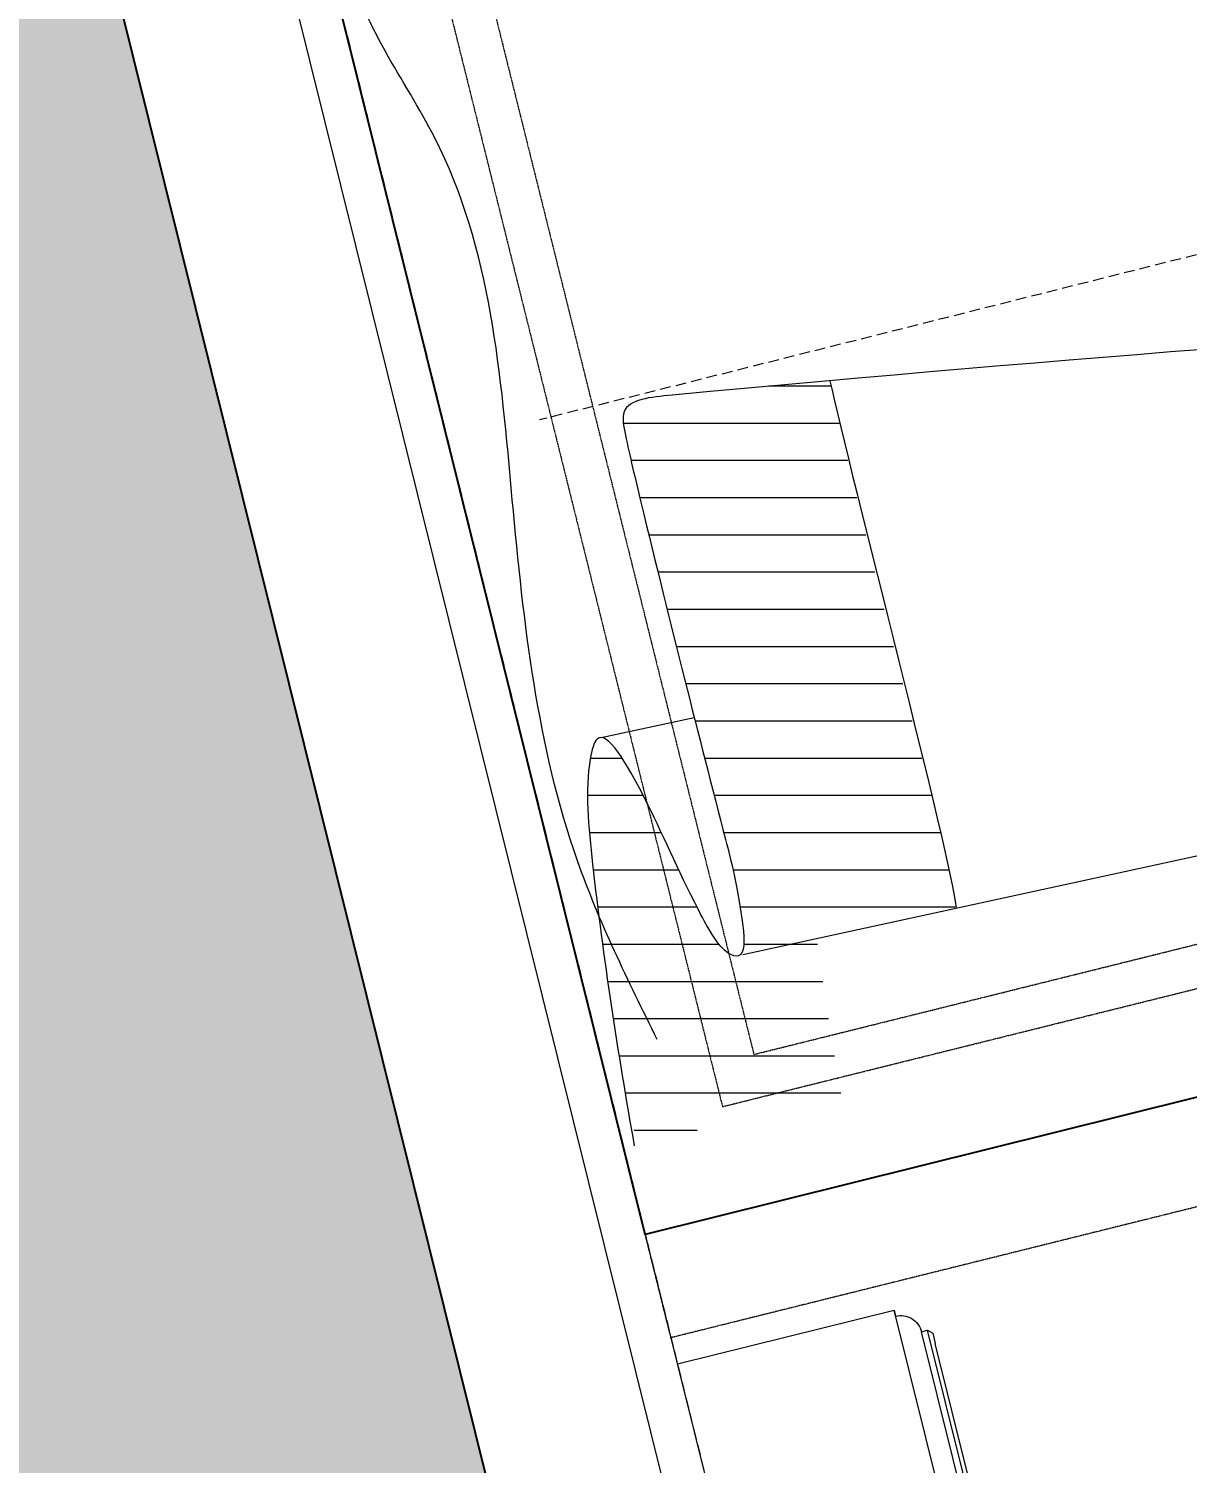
# Model space of a CAD drawing. Header units: inches. Extents: x 122939 to 389145, y 29603 to 574065.
# Drawn here: x 330638 to 331183, y 491178 to 491853 of the extents above; entities that cross this region are included whole.
import ezdxf

# ---------------------------------------------------------------- set-up
doc = ezdxf.new("R2010")
doc.units = ezdxf.units.IN
doc.header["$MEASUREMENT"] = 0
doc.linetypes.add('DASHED', pattern=[0.75, 0.5, -0.25])
doc.linetypes.add('HIDDEN', pattern=[0.375, 0.25, -0.125])
for name, color, linetype, lineweight in [('A-Dim-ID', 9, 'Continuous', 20), ('A-FLOR-TIL1', 6, 'Continuous', 18), ('Fabric', 253, 'Continuous', 0), ('GRC', 41, 'Continuous', 0), ('Marble', 6, 'Continuous', 0)]:
    doc.layers.add(name, color=color, linetype=linetype, lineweight=lineweight)
for name, color, linetype in [('A-Hidden', 8, 'HIDDEN'), ('A-WALL', 7, 'Continuous'), ('Calliper_wall hatch_CHB', 8, 'Continuous'), ('Layer7', 8, 'Continuous')]:
    doc.layers.add(name, color=color, linetype=linetype)
doc.styles.add('ST9', font='romans.shx', dxfattribs={"width": 0.8})
doc.dimstyles.new('DIM-20', dxfattribs={"dimscale": 1000, "dimtxt": 0.044, "dimasz": 0.035, "dimexe": 0.022, "dimexo": 0.022, "dimgap": 0.022, "dimtad": 1, "dimdec": 0, "dimzin": 0, "dimdsep": 46, "dimtxsty": 'ST9', "dimblk1": 'ARCHTICK', "dimblk2": 'ARCHTICK', "dimsah": 1, "dimcen": 0.088, "dimdle": 0.04, "dimclrd": 256, "dimclre": 256, "dimclrt": 3, "dimadec": 0, "dimazin": 0, "dimtfac": 1, "dimtdec": 0, "dimtix": 1, "dimtofl": 0, "dimtmove": 1, "dimatfit": 3, "dimldrblk": 'CLOSED', "dimfxl": 1, "dimtolj": 1, "dimtzin": 0, "dimarcsym": 0})

# ---------------------------------------------------------------- blocks, each defined once
blk = doc.blocks.new('win1')
at = {"color": 252, "linetype": 'HIDDEN', "ltscale": 0.5, "elevation": 0}
for points in [[(0, 2848.83), (1150, 2848.83), (1150, -101.17), (0, -101.17)], [(99.59, -51.4), (1050.41, -51.4), (1050.41, 329.32), (99.59, 329.32)], [(119.84, -31.15), (1030.16, -31.15), (1030.16, 309.07), (119.84, 309.07)]]:
    blk.add_lwpolyline(points, close=True, dxfattribs=at)
blk.add_lwpolyline([(50, 2798.83), (1100, 2798.83), (1100, -101.17), (50, -101.17), (50, 2798.83), (1100, 2798.83), (1100, -101.17)], dxfattribs=at)
blk = doc.blocks.new('drape wall')
at = {"layer": 'Layer7', "linetype": 'HIDDEN', "lineweight": 0, "ltscale": 20}
blk.add_line((10084.61, -20785.66, 0), (10078.2, -23549.19, 0), dxfattribs=at)
at = {"layer": 'Layer7', "lineweight": 0, "ltscale": 20}
blk.add_spline([(9782.06, -23565.78, 0), (9872.72, -23581.9), (10044.88, -23570.66, 0), (10218.88, -23564.99), (10309.21, -23583.99), (10413.9, -23563.8, 0), (10499.05, -23588.3, 0), (10583.36, -23560.75), (10652.31, -23565.78, 0)], degree=3, dxfattribs=at)
blk = doc.blocks.new('curtain')
at = {"layer": 'Fabric', "lineweight": 0}
h = blk.add_hatch(dxfattribs=at)
h.set_pattern_fill('ANSI31', color=256, scale=140, angle=31.02858)
h.set_pattern_definition([(76.0285767, (-598911.285, -564404.219), (-16.98228466, 4.22516365), [])])
edge = h.paths.add_edge_path()
edge.add_line((1285.36, 176.73), (1283.69, 109.96))
edge.add_spline(control_points=[(1283.69, 109.96), (1326.02, 105.4), (1368.73, 102.23), (1357.77, 103.77)], knot_values=[1456.070777, 1456.070777, 1456.070777, 1456.070777, 1546.846982, 1546.846982, 1546.846982, 1546.846982], degree=3, periodic=0)
edge.add_line((1357.77, 103.77), (1357.77, 9.79))
edge.add_spline(control_points=[(1357.77, 9.79), (1357.77, 3.09), (1343.54, 4.09), (1329.22, 5.17)], knot_values=[1500.032306, 1500.032306, 1500.032306, 1500.032306, 1558.4068, 1558.4068, 1558.4068, 1558.4068], degree=3, periodic=0)
edge.add_spline(control_points=[(1329.22, 5.17), (1294.17, 7.92), (1257.42, 11.62), (1221.15, 16.48), (1219.49, 16.71)], knot_values=[1421.573256, 1421.573256, 1421.573256, 1421.573256, 1496.428438, 1500.032306, 1500.032306, 1500.032306, 1500.032306], degree=3, periodic=0)
edge.add_spline(control_points=[(1219.49, 16.71), (1214.38, 17.42), (1209.31, 18.17), (1204.37, 19.06)], knot_values=[1410.490819, 1410.490819, 1410.490819, 1410.490819, 1421.573256, 1421.573256, 1421.573256, 1421.573256], degree=3, periodic=0)
edge.add_spline(control_points=[(1204.37, 19.06), (1201.51, 19.57), (1198.7, 20.12), (1195.94, 20.74)], knot_values=[1404.092066, 1404.092066, 1404.092066, 1404.092066, 1410.490819, 1410.490819, 1410.490819, 1410.490819], degree=3, periodic=0)
edge.add_spline(control_points=[(1195.94, 20.74), (1193.39, 21.31), (1190.89, 21.93), (1188.46, 22.61)], knot_values=[1398.163563, 1398.163563, 1398.163563, 1398.163563, 1404.092066, 1404.092066, 1404.092066, 1404.092066], degree=3, periodic=0)
edge.add_spline(control_points=[(1188.46, 22.61), (1186.72, 23.1), (1185.03, 23.62), (1183.36, 24.18)], knot_values=[1393.947071, 1393.947071, 1393.947071, 1393.947071, 1398.163563, 1398.163563, 1398.163563, 1398.163563], degree=3, periodic=0)
edge.add_spline(control_points=[(1183.36, 24.18), (1181.56, 24.78), (1179.79, 25.43), (1178.08, 26.13)], knot_values=[1389.362404, 1389.362404, 1389.362404, 1389.362404, 1393.947071, 1393.947071, 1393.947071, 1393.947071], degree=3, periodic=0)
edge.add_spline(control_points=[(1178.08, 26.13), (1177.41, 26.4), (1176.26, 26.89), (1175.14, 27.4), (1174.67, 27.61)], knot_values=[1386.253425, 1386.253425, 1386.253425, 1386.253425, 1388.044529, 1389.362404, 1389.362404, 1389.362404, 1389.362404], degree=3, periodic=0)
edge.add_spline(control_points=[(1174.67, 27.61), (1173.78, 28.03), (1172.92, 28.47), (1172.13, 28.91)], knot_values=[1383.738873, 1383.738873, 1383.738873, 1383.738873, 1386.253425, 1386.253425, 1386.253425, 1386.253425], degree=3, periodic=0)
edge.add_spline(control_points=[(1172.13, 28.91), (1171.71, 29.14), (1171.3, 29.38), (1170.92, 29.62)], knot_values=[1382.400996, 1382.400996, 1382.400996, 1382.400996, 1383.738873, 1383.738873, 1383.738873, 1383.738873], degree=3, periodic=0)
edge.add_spline(control_points=[(1170.92, 29.62), (1170.62, 29.81), (1170.32, 30.01), (1170.05, 30.2)], knot_values=[1381.317227, 1381.317227, 1381.317227, 1381.317227, 1382.400996, 1382.400996, 1382.400996, 1382.400996], degree=3, periodic=0)
edge.add_spline(control_points=[(1170.05, 30.2), (1169.77, 30.4), (1169.5, 30.61), (1169.26, 30.81)], knot_values=[1380.205093, 1380.205093, 1380.205093, 1380.205093, 1381.317227, 1381.317227, 1381.317227, 1381.317227], degree=3, periodic=0)
edge.add_spline(control_points=[(1169.26, 30.81), (1169.09, 30.96), (1168.92, 31.1), (1168.77, 31.25)], knot_values=[1379.403364, 1379.403364, 1379.403364, 1379.403364, 1380.205093, 1380.205093, 1380.205093, 1380.205093], degree=3, periodic=0)
edge.add_spline(control_points=[(1168.77, 31.25), (1168.67, 31.35), (1168.57, 31.45), (1168.48, 31.55)], knot_values=[1378.844571, 1378.844571, 1378.844571, 1378.844571, 1379.403364, 1379.403364, 1379.403364, 1379.403364], degree=3, periodic=0)
edge.add_spline(control_points=[(1168.48, 31.55), (1168.4, 31.64), (1168.32, 31.73), (1168.25, 31.82)], knot_values=[1378.366934, 1378.366934, 1378.366934, 1378.366934, 1378.844571, 1378.844571, 1378.844571, 1378.844571], degree=3, periodic=0)
edge.add_spline(control_points=[(1168.25, 31.82), (1168.19, 31.89), (1168.13, 31.97), (1168.07, 32.05)], knot_values=[1377.93561, 1377.93561, 1377.93561, 1377.93561, 1378.366934, 1378.366934, 1378.366934, 1378.366934], degree=3, periodic=0)
edge.add_spline(control_points=[(1168.07, 32.05), (1168.03, 32.12), (1167.98, 32.19), (1167.94, 32.26)], knot_values=[1377.557999, 1377.557999, 1377.557999, 1377.557999, 1377.93561, 1377.93561, 1377.93561, 1377.93561], degree=3, periodic=0)
edge.add_spline(control_points=[(1167.94, 32.26), (1167.94, 32.26), (1167.89, 32.34), (1167.85, 32.41), (1167.82, 32.48)], knot_values=[1377.159721, 1377.159721, 1377.159721, 1377.159721, 1377.183616, 1377.557999, 1377.557999, 1377.557999, 1377.557999], degree=3, periodic=0)
edge.add_spline(control_points=[(1167.82, 32.48), (1167.79, 32.54), (1167.76, 32.6), (1167.73, 32.66)], knot_values=[1376.816061, 1376.816061, 1376.816061, 1376.816061, 1377.159721, 1377.159721, 1377.159721, 1377.159721], degree=3, periodic=0)
edge.add_spline(control_points=[(1167.73, 32.66), (1167.71, 32.72), (1167.69, 32.77), (1167.67, 32.83)], knot_values=[1376.516722, 1376.516722, 1376.516722, 1376.516722, 1376.816061, 1376.816061, 1376.816061, 1376.816061], degree=3, periodic=0)
edge.add_spline(control_points=[(1167.67, 32.83), (1167.65, 32.88), (1167.63, 32.92), (1167.62, 32.97)], knot_values=[1376.251142, 1376.251142, 1376.251142, 1376.251142, 1376.516722, 1376.516722, 1376.516722, 1376.516722], degree=3, periodic=0)
edge.add_spline(control_points=[(1167.62, 32.97), (1167.6, 33.04), (1167.58, 33.11), (1167.57, 33.18)], knot_values=[1375.874075, 1375.874075, 1375.874075, 1375.874075, 1376.251142, 1376.251142, 1376.251142, 1376.251142], degree=3, periodic=0)
edge.add_spline(control_points=[(1167.57, 33.18), (1167.56, 33.23), (1167.55, 33.27), (1167.55, 33.32)], knot_values=[1375.607746, 1375.607746, 1375.607746, 1375.607746, 1375.874075, 1375.874075, 1375.874075, 1375.874075], degree=3, periodic=0)
edge.add_spline(control_points=[(1167.55, 33.32), (1167.54, 33.39), (1167.53, 33.46), (1167.53, 33.53)], knot_values=[1375.231716, 1375.231716, 1375.231716, 1375.231716, 1375.607746, 1375.607746, 1375.607746, 1375.607746], degree=3, periodic=0)
edge.add_spline(control_points=[(1167.53, 33.53), (1167.53, 33.58), (1167.52, 33.62), (1167.52, 33.67)], knot_values=[1374.964713, 1374.964713, 1374.964713, 1374.964713, 1375.231716, 1375.231716, 1375.231716, 1375.231716], degree=3, periodic=0)
edge.add_spline(control_points=[(1167.52, 33.67), (1167.53, 33.72), (1167.53, 33.77), (1167.53, 33.82)], knot_values=[1374.685963, 1374.685963, 1374.685963, 1374.685963, 1374.964713, 1374.964713, 1374.964713, 1374.964713], degree=3, periodic=0)
edge.add_spline(control_points=[(1167.53, 33.82), (1167.54, 33.89), (1167.55, 33.95), (1167.56, 34.02)], knot_values=[1374.321852, 1374.321852, 1374.321852, 1374.321852, 1374.685963, 1374.685963, 1374.685963, 1374.685963], degree=3, periodic=0)
edge.add_spline(control_points=[(1167.56, 34.02), (1167.56, 34.07), (1167.57, 34.12), (1167.58, 34.16)], knot_values=[1374.055832, 1374.055832, 1374.055832, 1374.055832, 1374.321852, 1374.321852, 1374.321852, 1374.321852], degree=3, periodic=0)
edge.add_spline(control_points=[(1167.58, 34.16), (1167.6, 34.23), (1167.62, 34.3), (1167.64, 34.37)], knot_values=[1373.67938, 1373.67938, 1373.67938, 1373.67938, 1374.055832, 1374.055832, 1374.055832, 1374.055832], degree=3, periodic=0)
edge.add_spline(control_points=[(1167.64, 34.37), (1167.64, 34.38), (1167.64, 34.39), (1167.65, 34.4)], knot_values=[1373.614685, 1373.614685, 1373.614685, 1373.614685, 1373.67938, 1373.67938, 1373.67938, 1373.67938], degree=3, periodic=0)
edge.add_spline(control_points=[(1167.65, 34.4), (1167.66, 34.44), (1167.67, 34.47), (1167.69, 34.51)], knot_values=[1373.412593, 1373.412593, 1373.412593, 1373.412593, 1373.614685, 1373.614685, 1373.614685, 1373.614685], degree=3, periodic=0)
edge.add_spline(control_points=[(1167.69, 34.51), (1167.74, 34.65), (1167.8, 34.79), (1167.87, 34.93)], knot_values=[1372.636593, 1372.636593, 1372.636593, 1372.636593, 1373.412593, 1373.412593, 1373.412593, 1373.412593], degree=3, periodic=0)
edge.add_spline(control_points=[(1167.87, 34.93), (1167.91, 34.99), (1167.95, 35.06), (1167.99, 35.13)], knot_values=[1372.261034, 1372.261034, 1372.261034, 1372.261034, 1372.636593, 1372.636593, 1372.636593, 1372.636593], degree=3, periodic=0)
edge.add_spline(control_points=[(1167.99, 35.13), (1168.05, 35.22), (1168.11, 35.32), (1168.18, 35.41)], knot_values=[1371.728093, 1371.728093, 1371.728093, 1371.728093, 1372.261034, 1372.261034, 1372.261034, 1372.261034], degree=3, periodic=0)
edge.add_spline(control_points=[(1168.18, 35.41), (1168.25, 35.51), (1168.33, 35.61), (1168.42, 35.71)], knot_values=[1371.163843, 1371.163843, 1371.163843, 1371.163843, 1371.728093, 1371.728093, 1371.728093, 1371.728093], degree=3, periodic=0)
edge.add_spline(control_points=[(1168.42, 35.71), (1168.5, 35.81), (1168.58, 35.9), (1168.67, 36)], knot_values=[1370.630411, 1370.630411, 1370.630411, 1370.630411, 1371.163843, 1371.163843, 1371.163843, 1371.163843], degree=3, periodic=0)
edge.add_spline(control_points=[(1168.67, 36), (1168.79, 36.13), (1168.93, 36.26), (1169.07, 36.39)], knot_values=[1369.893254, 1369.893254, 1369.893254, 1369.893254, 1370.630411, 1370.630411, 1370.630411, 1370.630411], degree=3, periodic=0)
edge.add_spline(control_points=[(1169.07, 36.39), (1169.18, 36.48), (1169.29, 36.58), (1169.41, 36.68)], knot_values=[1369.343004, 1369.343004, 1369.343004, 1369.343004, 1369.893254, 1369.893254, 1369.893254, 1369.893254], degree=3, periodic=0)
edge.add_spline(control_points=[(1169.41, 36.68), (1169.81, 37.01), (1170.28, 37.35), (1170.81, 37.68)], knot_values=[1367.417099, 1367.417099, 1367.417099, 1367.417099, 1369.343004, 1369.343004, 1369.343004, 1369.343004], degree=3, periodic=0)
edge.add_spline(control_points=[(1170.81, 37.68), (1171.24, 37.95), (1171.7, 38.22), (1172.2, 38.49)], knot_values=[1365.842607, 1365.842607, 1365.842607, 1365.842607, 1367.417099, 1367.417099, 1367.417099, 1367.417099], degree=3, periodic=0)
edge.add_spline(control_points=[(1172.2, 38.49), (1172.92, 38.88), (1173.71, 39.26), (1174.56, 39.64)], knot_values=[1363.57521, 1363.57521, 1363.57521, 1363.57521, 1365.842607, 1365.842607, 1365.842607, 1365.842607], degree=3, periodic=0)
edge.add_spline(control_points=[(1174.56, 39.64), (1175.73, 40.16), (1177.01, 40.67), (1178.39, 41.17)], knot_values=[1360.453751, 1360.453751, 1360.453751, 1360.453751, 1363.57521, 1363.57521, 1363.57521, 1363.57521], degree=3, periodic=0)
edge.add_spline(control_points=[(1178.39, 41.17), (1179.75, 41.67), (1181.2, 42.16), (1182.71, 42.63)], knot_values=[1357.364097, 1357.364097, 1357.364097, 1357.364097, 1360.453751, 1360.453751, 1360.453751, 1360.453751], degree=3, periodic=0)
edge.add_spline(control_points=[(1182.71, 42.63), (1187.88, 44.26), (1195.98, 46.32), (1203.78, 48.06), (1205.86, 48.51)], knot_values=[1342.987846, 1342.987846, 1342.987846, 1342.987846, 1353.513799, 1357.364097, 1357.364097, 1357.364097, 1357.364097], degree=3, periodic=0)
edge.add_spline(control_points=[(1205.86, 48.51), (1210.2, 49.45), (1214.49, 50.32), (1218.8, 51.18)], knot_values=[1334.92961, 1334.92961, 1334.92961, 1334.92961, 1342.987846, 1342.987846, 1342.987846, 1342.987846], degree=3, periodic=0)
edge.add_spline(control_points=[(1218.8, 51.18), (1226.87, 52.77), (1235.02, 54.31), (1243.76, 56.15)], knot_values=[1319.83597, 1319.83597, 1319.83597, 1319.83597, 1334.92961, 1334.92961, 1334.92961, 1334.92961], degree=3, periodic=0)
edge.add_spline(control_points=[(1243.76, 56.15), (1247.56, 56.95), (1251.48, 57.81), (1255.55, 58.75)], knot_values=[1313.27092, 1313.27092, 1313.27092, 1313.27092, 1319.83597, 1319.83597, 1319.83597, 1319.83597], degree=3, periodic=0)
edge.add_spline(control_points=[(1255.55, 58.75), (1256.26, 58.92), (1258.22, 59.38), (1260.22, 59.86), (1261.49, 60.17)], knot_values=[1310.126297, 1310.126297, 1310.126297, 1310.126297, 1311.281245, 1313.27092, 1313.27092, 1313.27092, 1313.27092], degree=3, periodic=0)
edge.add_spline(control_points=[(1261.49, 60.17), (1263.44, 60.66), (1265.38, 61.17), (1267.26, 61.73)], knot_values=[1307.055391, 1307.055391, 1307.055391, 1307.055391, 1310.126297, 1310.126297, 1310.126297, 1310.126297], degree=3, periodic=0)
edge.add_spline(control_points=[(1267.26, 61.73), (1268.92, 62.22), (1270.53, 62.74), (1272.04, 63.29)], knot_values=[1304.344717, 1304.344717, 1304.344717, 1304.344717, 1307.055391, 1307.055391, 1307.055391, 1307.055391], degree=3, periodic=0)
edge.add_spline(control_points=[(1272.04, 63.29), (1272.95, 63.63), (1273.82, 63.97), (1274.65, 64.34)], knot_values=[1302.723586, 1302.723586, 1302.723586, 1302.723586, 1304.344717, 1304.344717, 1304.344717, 1304.344717], degree=3, periodic=0)
edge.add_spline(control_points=[(1274.65, 64.34), (1275.21, 64.58), (1275.75, 64.83), (1276.26, 65.09)], knot_values=[1301.629677, 1301.629677, 1301.629677, 1301.629677, 1302.723586, 1302.723586, 1302.723586, 1302.723586], degree=3, periodic=0)
edge.add_spline(control_points=[(1276.26, 65.09), (1276.67, 65.29), (1277.06, 65.5), (1277.43, 65.71)], knot_values=[1300.776529, 1300.776529, 1300.776529, 1300.776529, 1301.629677, 1301.629677, 1301.629677, 1301.629677], degree=3, periodic=0)
edge.add_spline(control_points=[(1277.43, 65.71), (1277.86, 65.95), (1278.26, 66.2), (1278.65, 66.45)], knot_values=[1299.810409, 1299.810409, 1299.810409, 1299.810409, 1300.776529, 1300.776529, 1300.776529, 1300.776529], degree=3, periodic=0)
edge.add_spline(control_points=[(1278.65, 66.45), (1278.95, 66.65), (1279.24, 66.85), (1279.52, 67.06)], knot_values=[1299.050641, 1299.050641, 1299.050641, 1299.050641, 1299.810409, 1299.810409, 1299.810409, 1299.810409], degree=3, periodic=0)
edge.add_spline(control_points=[(1279.52, 67.06), (1279.81, 67.27), (1280.08, 67.49), (1280.34, 67.72)], knot_values=[1298.257898, 1298.257898, 1298.257898, 1298.257898, 1299.050641, 1299.050641, 1299.050641, 1299.050641], degree=3, periodic=0)
edge.add_spline(control_points=[(1280.86, 68.21), (1281.02, 68.36), (1281.17, 68.52), (1281.31, 68.68)], knot_values=[1297.160861, 1297.160861, 1297.160861, 1297.160861, 1297.692277, 1297.692277, 1297.692277, 1297.692277], degree=3, periodic=0)
edge.add_spline(control_points=[(1281.6, 69.02), (1281.73, 69.19), (1281.85, 69.35), (1281.96, 69.52)], knot_values=[1296.256701, 1296.256701, 1296.256701, 1296.256701, 1296.785199, 1296.785199, 1296.785199, 1296.785199], degree=3, periodic=0)
edge.add_spline(control_points=[(1282.19, 69.88), (1282.26, 70), (1282.32, 70.12), (1282.38, 70.24)], knot_values=[1295.496576, 1295.496576, 1295.496576, 1295.496576, 1295.876223, 1295.876223, 1295.876223, 1295.876223], degree=3, periodic=0)
edge.add_spline(control_points=[(1282.66, 70.9), (1282.7, 71.01), (1282.74, 71.12), (1282.76, 71.23)], knot_values=[1294.457047, 1294.457047, 1294.457047, 1294.457047, 1294.807337, 1294.807337, 1294.807337, 1294.807337], degree=3, periodic=0)
edge.add_spline(control_points=[(1282.88, 72.16), (1282.88, 72.3), (1282.87, 72.43), (1282.85, 72.57)], knot_values=[1292.999211, 1292.999211, 1292.999211, 1292.999211, 1293.453899, 1293.453899, 1293.453899, 1293.453899], degree=3, periodic=0)
edge.add_spline(control_points=[(1282.7, 73.11), (1282.66, 73.22), (1282.6, 73.34), (1282.53, 73.46), (1282.52, 73.48)], knot_values=[1291.901842, 1291.901842, 1291.901842, 1291.901842, 1292.278947, 1292.356295, 1292.356295, 1292.356295, 1292.356295], degree=3, periodic=0)
edge.add_spline(control_points=[(1281.97, 74.16), (1281.9, 74.22), (1281.82, 74.29), (1281.75, 74.35)], knot_values=[1290.710576, 1290.710576, 1290.710576, 1290.710576, 1290.993874, 1290.993874, 1290.993874, 1290.993874], degree=3, periodic=0)
edge.add_spline(control_points=[(1281.17, 74.77), (1281.04, 74.85), (1280.9, 74.93), (1280.76, 75.01)], knot_values=[1289.669335, 1289.669335, 1289.669335, 1289.669335, 1290.069134, 1290.069134, 1290.069134, 1290.069134], degree=3, periodic=0)
edge.add_spline(control_points=[(1280.33, 75.22), (1280.13, 75.32), (1279.91, 75.42), (1279.69, 75.51)], knot_values=[1288.764186, 1288.764186, 1288.764186, 1288.764186, 1289.292826, 1289.292826, 1289.292826, 1289.292826], degree=3, periodic=0)
edge.add_spline(control_points=[(1279.69, 75.51), (1279.45, 75.6), (1279.19, 75.7), (1278.93, 75.79)], knot_values=[1288.196208, 1288.196208, 1288.196208, 1288.196208, 1288.764186, 1288.764186, 1288.764186, 1288.764186], degree=3, periodic=0)
edge.add_spline(control_points=[(1278.93, 75.79), (1278.57, 75.91), (1278.19, 76.03), (1277.79, 76.14)], knot_values=[1287.413353, 1287.413353, 1287.413353, 1287.413353, 1288.196208, 1288.196208, 1288.196208, 1288.196208], degree=3, periodic=0)
edge.add_spline(control_points=[(1277.79, 76.14), (1277.22, 76.3), (1276.62, 76.45), (1275.99, 76.59)], knot_values=[1286.285173, 1286.285173, 1286.285173, 1286.285173, 1287.413353, 1287.413353, 1287.413353, 1287.413353], degree=3, periodic=0)
edge.add_spline(control_points=[(1275.99, 76.59), (1274.83, 76.84), (1273.58, 77.05), (1272.3, 77.24)], knot_values=[1284.203827, 1284.203827, 1284.203827, 1284.203827, 1286.285173, 1286.285173, 1286.285173, 1286.285173], degree=3, periodic=0)
edge.add_spline(control_points=[(1272.3, 77.24), (1270.64, 77.48), (1268.73, 77.7), (1266.89, 77.9), (1266.69, 77.92)], knot_values=[1281.190608, 1281.190608, 1281.190608, 1281.190608, 1283.889251, 1284.203827, 1284.203827, 1284.203827, 1284.203827], degree=3, periodic=0)
edge.add_spline(control_points=[(1266.69, 77.92), (1263.67, 78.25), (1260.83, 78.51), (1258.16, 78.72)], knot_values=[1276.214963, 1276.214963, 1276.214963, 1276.214963, 1281.190608, 1281.190608, 1281.190608, 1281.190608], degree=3, periodic=0)
edge.add_spline(control_points=[(1258.16, 78.72), (1254.35, 79.02), (1250.87, 79.22), (1247.61, 79.35)], knot_values=[1269.137724, 1269.137724, 1269.137724, 1269.137724, 1276.214963, 1276.214963, 1276.214963, 1276.214963], degree=3, periodic=0)
edge.add_spline(control_points=[(1247.61, 79.35), (1245.68, 79.42), (1243.84, 79.47), (1242.04, 79.51)], knot_values=[1264.963739, 1264.963739, 1264.963739, 1264.963739, 1269.137724, 1269.137724, 1269.137724, 1269.137724], degree=3, periodic=0)
edge.add_spline(control_points=[(1242.04, 79.51), (1237.18, 79.6), (1222.46, 79.46), (1207.65, 79.34), (1197.21, 79.27)], knot_values=[1227.513987, 1227.513987, 1227.513987, 1227.513987, 1238.845398, 1264.963739, 1264.963739, 1264.963739, 1264.963739], degree=3, periodic=0)
edge.add_spline(control_points=[(1197.21, 79.27), (1187.96, 79.2), (1178.61, 79.15), (1169.14, 79.1)], knot_values=[1204.355816, 1204.355816, 1204.355816, 1204.355816, 1227.513987, 1227.513987, 1227.513987, 1227.513987], degree=3, periodic=0)
edge.add_spline(control_points=[(1169.14, 79.1), (1167.7, 79.1), (1166.26, 79.09), (1164.82, 79.08)], knot_values=[1200.84858, 1200.84858, 1200.84858, 1200.84858, 1204.355816, 1204.355816, 1204.355816, 1204.355816], degree=3, periodic=0)
edge.add_spline(control_points=[(1164.82, 79.08), (1150.18, 79.02), (1135.21, 78.99), (1119.74, 78.99)], knot_values=[1165.230618, 1165.230618, 1165.230618, 1165.230618, 1200.84858, 1200.84858, 1200.84858, 1200.84858], degree=3, periodic=0)
edge.add_spline(control_points=[(1119.74, 78.99), (1108.94, 79), (1097.89, 79.02), (1086.53, 79.07)], knot_values=[1140.351102, 1140.351102, 1140.351102, 1140.351102, 1165.230618, 1165.230618, 1165.230618, 1165.230618], degree=3, periodic=0)
edge.add_spline(control_points=[(1086.53, 79.07), (1079.43, 79.1), (1069.29, 79.16), (1058.89, 79.23), (1055.92, 79.26)], knot_values=[1118.495019, 1118.495019, 1118.495019, 1118.495019, 1134.057988, 1140.351102, 1140.351102, 1140.351102, 1140.351102], degree=3, periodic=0)
edge.add_spline(control_points=[(1055.92, 79.26), (1051.66, 79.3), (1047.43, 79.35), (1043.36, 79.43)], knot_values=[1109.480542, 1109.480542, 1109.480542, 1109.480542, 1118.495019, 1118.495019, 1118.495019, 1118.495019], degree=3, periodic=0)
edge.add_spline(control_points=[(1043.36, 79.43), (1039.56, 79.51), (1034.3, 79.64), (1029.52, 79.85), (1028.16, 79.97)], knot_values=[1097.384348, 1097.384348, 1097.384348, 1097.384348, 1105.823866, 1109.480542, 1109.480542, 1109.480542, 1109.480542], degree=3, periodic=0)
edge.add_spline(control_points=[(1028.16, 79.97), (1027.66, 80.02), (1027.17, 80.07), (1026.69, 80.14)], knot_values=[1096.025418, 1096.025418, 1096.025418, 1096.025418, 1097.384348, 1097.384348, 1097.384348, 1097.384348], degree=3, periodic=0)
edge.add_spline(control_points=[(1026.69, 80.14), (1026.11, 80.22), (1025.55, 80.32), (1025.02, 80.44)], knot_values=[1094.37099, 1094.37099, 1094.37099, 1094.37099, 1096.025418, 1096.025418, 1096.025418, 1096.025418], degree=3, periodic=0)
edge.add_spline(control_points=[(1025.02, 80.44), (1024.67, 80.52), (1024.34, 80.61), (1024.01, 80.71)], knot_values=[1093.295321, 1093.295321, 1093.295321, 1093.295321, 1094.37099, 1094.37099, 1094.37099, 1094.37099], degree=3, periodic=0)
edge.add_spline(control_points=[(1024.01, 80.71), (1023.79, 80.78), (1023.57, 80.85), (1023.35, 80.93)], knot_values=[1092.539327, 1092.539327, 1092.539327, 1092.539327, 1093.295321, 1093.295321, 1093.295321, 1093.295321], degree=3, periodic=0)
edge.add_spline(control_points=[(1023.35, 80.93), (1023.12, 81.02), (1022.91, 81.11), (1022.69, 81.21)], knot_values=[1091.742904, 1091.742904, 1091.742904, 1091.742904, 1092.539327, 1092.539327, 1092.539327, 1092.539327], degree=3, periodic=0)
edge.add_spline(control_points=[(1022.69, 81.21), (1022.49, 81.3), (1022.3, 81.4), (1022.11, 81.51)], knot_values=[1090.989368, 1090.989368, 1090.989368, 1090.989368, 1091.742904, 1091.742904, 1091.742904, 1091.742904], degree=3, periodic=0)
edge.add_spline(control_points=[(1022.11, 81.51), (1021.98, 81.59), (1021.86, 81.66), (1021.73, 81.75)], knot_values=[1090.460715, 1090.460715, 1090.460715, 1090.460715, 1090.989368, 1090.989368, 1090.989368, 1090.989368], degree=3, periodic=0)
edge.add_spline(control_points=[(1021.73, 81.75), (1021.71, 81.76), (1021.41, 81.97), (1021.13, 82.19), (1020.9, 82.41)], knot_values=[1089.174672, 1089.174672, 1089.174672, 1089.174672, 1089.292022, 1090.460715, 1090.460715, 1090.460715, 1090.460715], degree=3, periodic=0)
edge.add_spline(control_points=[(1020.9, 82.41), (1020.79, 82.51), (1020.69, 82.61), (1020.59, 82.72)], knot_values=[1088.646223, 1088.646223, 1088.646223, 1088.646223, 1089.174672, 1089.174672, 1089.174672, 1089.174672], degree=3, periodic=0)
edge.add_spline(control_points=[(1020.59, 82.72), (1020.45, 82.87), (1020.31, 83.03), (1020.19, 83.19)], knot_values=[1087.891051, 1087.891051, 1087.891051, 1087.891051, 1088.646223, 1088.646223, 1088.646223, 1088.646223], degree=3, periodic=0)
edge.add_spline(control_points=[(1020.19, 83.19), (1020.1, 83.31), (1020.01, 83.43), (1019.93, 83.55)], knot_values=[1087.358073, 1087.358073, 1087.358073, 1087.358073, 1087.891051, 1087.891051, 1087.891051, 1087.891051], degree=3, periodic=0)
edge.add_spline(control_points=[(1019.93, 83.55), (1019.81, 83.72), (1019.7, 83.9), (1019.59, 84.09)], knot_values=[1086.608544, 1086.608544, 1086.608544, 1086.608544, 1087.358073, 1087.358073, 1087.358073, 1087.358073], degree=3, periodic=0)
edge.add_spline(control_points=[(1019.59, 84.09), (1019.52, 84.22), (1019.45, 84.35), (1019.38, 84.49)], knot_values=[1086.071254, 1086.071254, 1086.071254, 1086.071254, 1086.608544, 1086.608544, 1086.608544, 1086.608544], degree=3, periodic=0)
edge.add_spline(control_points=[(1019.38, 84.49), (1019.28, 84.68), (1019.19, 84.88), (1019.11, 85.08)], knot_values=[1085.331333, 1085.331333, 1085.331333, 1085.331333, 1086.071254, 1086.071254, 1086.071254, 1086.071254], degree=3, periodic=0)
edge.add_spline(control_points=[(1019.11, 85.08), (1019.02, 85.31), (1018.93, 85.53), (1018.86, 85.77)], knot_values=[1084.523476, 1084.523476, 1084.523476, 1084.523476, 1085.331333, 1085.331333, 1085.331333, 1085.331333], degree=3, periodic=0)
edge.add_spline(control_points=[(1018.86, 85.77), (1018.78, 85.98), (1018.72, 86.2), (1018.66, 86.43)], knot_values=[1083.77592, 1083.77592, 1083.77592, 1083.77592, 1084.523476, 1084.523476, 1084.523476, 1084.523476], degree=3, periodic=0)
edge.add_spline(control_points=[(1018.66, 86.43), (1018.57, 86.76), (1018.49, 87.09), (1018.42, 87.44)], knot_values=[1082.703896, 1082.703896, 1082.703896, 1082.703896, 1083.77592, 1083.77592, 1083.77592, 1083.77592], degree=3, periodic=0)
edge.add_spline(control_points=[(1018.42, 87.44), (1018.35, 87.8), (1018.3, 88.17), (1018.25, 88.55)], knot_values=[1081.584807, 1081.584807, 1081.584807, 1081.584807, 1082.703896, 1082.703896, 1082.703896, 1082.703896], degree=3, periodic=0)
edge.add_spline(control_points=[(1018.25, 88.55), (1018.18, 89.09), (1018.13, 89.66), (1018.1, 90.24)], knot_values=[1079.992526, 1079.992526, 1079.992526, 1079.992526, 1081.584807, 1081.584807, 1081.584807, 1081.584807], degree=3, periodic=0)
edge.add_spline(control_points=[(1018.1, 90.24), (1018.07, 90.79), (1018.05, 91.36), (1018.05, 91.94)], knot_values=[1078.480635, 1078.480635, 1078.480635, 1078.480635, 1079.992526, 1079.992526, 1079.992526, 1079.992526], degree=3, periodic=0)
edge.add_spline(control_points=[(1018.05, 91.94), (1018.06, 92.73), (1018.08, 93.55), (1018.13, 94.39)], knot_values=[1076.420103, 1076.420103, 1076.420103, 1076.420103, 1078.480635, 1078.480635, 1078.480635, 1078.480635], degree=3, periodic=0)
edge.add_spline(control_points=[(1018.13, 94.39), (1018.22, 95.79), (1018.36, 97.25), (1018.54, 98.75)], knot_values=[1072.975179, 1072.975179, 1072.975179, 1072.975179, 1076.420103, 1076.420103, 1076.420103, 1076.420103], degree=3, periodic=0)
edge.add_spline(control_points=[(1018.54, 98.75), (1018.81, 101), (1021.74, 120.5), (1024.66, 140.05), (1027.23, 157.3)], knot_values=[1029.628124, 1029.628124, 1029.628124, 1029.628124, 1034.80003, 1072.975179, 1072.975179, 1072.975179, 1072.975179], degree=3, periodic=0)
edge.add_spline(control_points=[(1027.23, 157.3), (1028.35, 164.76), (1029.46, 172.24), (1030.57, 179.71)], knot_values=[1013.102054, 1013.102054, 1013.102054, 1013.102054, 1029.628124, 1029.628124, 1029.628124, 1029.628124], degree=3, periodic=0)
edge.add_spline(control_points=[(1030.57, 179.71), (1045.66, 178.93), (1056.48, 178.47), (1132.32, 177.81), (1204.88, 178.22), (1266.72, 178.81), (1284.71, 176.8), (1285.36, 176.73)], knot_values=[1097.377585, 1097.377585, 1097.377585, 1097.377585, 1101.041024, 1124.788132, 1253.632328, 1281.505184, 1282.551069, 1282.551069, 1282.551069, 1282.551069], degree=3, periodic=0)
at = {"layer": 'Fabric', "lineweight": 0, "elevation": 0}
for points in [[(1282.8, 74.31), (1312.16, 1056.93)], [(1167.65, 34.4), (1169.14, 79.1)]]:
    blk.add_lwpolyline(points, dxfattribs=at)
at = {"layer": 'Fabric', "lineweight": 0}
blk.add_open_spline([(1182.12, 1133.1, 0), (1126.74, 717.27, 0), (1076.06, 481.52, 0), (1015.73, 80.56, 0), (1036.93, 79.41, 0), (1116.18, 78.72, 0), (1188.73, 79.13, 0), (1254.27, 79.76, 0), (1284.45, 75.73, 0), (1281.05, 65.15, 0), (1243.45, 55.23, 0), (1203.33, 49.23, 0), (1158.62, 36.13, 0), (1185.2, 21.61, 0), (1250.84, 11.83, 0), (1313.23, 6.09, 0), (1357.77, 3.09, 0)], degree=3, knots=[209.258227, 209.258227, 209.258227, 209.258227, 1067.803273, 1090.343366, 1101.041024, 1124.788132, 1253.632328, 1281.505184, 1291.97919, 1296.93529, 1312.115972, 1346.838143, 1377.534104, 1387.5713, 1425.177123, 1520.355421, 1520.355421, 1520.355421, 1520.355421], dxfattribs=at)
blk.add_open_spline([(1030.96, 179.24, 0), (1073.59, 178.01, 0), (1263.47, 180.29, 0), (1286.03, 176.98, 0)], degree=3, dxfattribs=at)
blk = doc.blocks.new('_ARCHTICK')
at = {"color": 0, "linetype": 'ByBlock', "const_width": 0.15}
blk.add_lwpolyline([(-0.5, -0.5), (0.5, 0.5)], dxfattribs=at)
blk = doc.blocks.new('*D255')
at = {"layer": 'A-Dim-ID', "lineweight": -2, "transparency": 16777216}
for p, q in [((332900.66, 491228.31), (332836.05, 491488.01)), ((332880.18, 491476.32), (330958.59, 490998.23)), ((330993.76, 491022.56), (330992.1, 491029.24))]:
    blk.add_line(p, q, dxfattribs=at)
at = {"layer": 'Defpoints', "color": 0, "transparency": 16777216}
for p in [(332905.97, 491206.96, 0), (330997.41, 491007.89), (330999.07, 491001.21, 0)]:
    blk.add_point(p, dxfattribs=at)
at = {"layer": 'A-Dim-ID', "lineweight": -2, "transparency": 16777216, "xscale": 35, "yscale": 35, "zscale": 35}
for p, rotation in [((332841.36, 491466.66), 13.9714232829857), ((330997.41, 491007.89), 193.9714232829857)]:
    blk.add_blockref('_ARCHTICK', p, dxfattribs=dict(at, rotation=rotation))
at = {"layer": 'A-Dim-ID', "color": 3, "transparency": 16777216, "insert": (331946.33, 491334.66), "char_height": 44, "attachment_point": 5, "rotation": 13.97142, "style": 'ST9'}
blk.add_mtext('\\A1;1900', dxfattribs=at)
blk = doc.blocks.new('_CLOSED')
at = {"color": 0, "linetype": 'ByBlock'}
for p, q in [((-1, 0.167), (0, 0)), ((-1, 0.167), (-1, -0.167)), ((0, 0), (-1, -0.167)), ((0, 0), (-1, 0))]:
    blk.add_line(p, q, dxfattribs=at)

msp = doc.modelspace()

# ---------------------------------------------------------------- hatches: boundary and pattern name
at = {"layer": 'Calliper_wall hatch_CHB', "ltscale": 300}
h = msp.add_hatch(dxfattribs=at)
h.set_pattern_fill('AR-CONC', color=256, scale=10, angle=-90, style=0)
h.set_pattern_definition([(333.971423, (279258.244, 592867.086), (11.227812, -71.11917), [7.5, -82.5]), (278.97142, (279258.244, 592867.09), (69.643965, 31.625426), [6, -66]), (24.42287, (279259.18, 592861.16), (80.871776, -39.493744), [6.37402, -70.11421]), (330.15562, (279277.65, 592871.915), (9.70499, -107.5631), [11.25, -123.75]), (20.60706, (279278.46, 592862.95), (117.09634, -67.1822), [9.56103, -105.17138]), (275.15559, (279277.65, 592871.92), (117.09634, -67.1822), [9, -99]), (304.971423, (279275.215, 592861.004), (-24.659192, -67.645578), [7.5, -82.5]), (249.97142, (279275.215, 592861.004), (76.244295, -6.103844), [6, -66]), (355.42287, (279273.16, 592855.37), (51.585102, -73.74942), [6.37402, -70.11421]), (321.471423, (279258.244, 592867.086), (32.598146, 6.857308), [0, -65.2, 0, -67, 0, -66.25]), (291.471423, (279258.244, 592867.086), (44.62585, -16.006101), [0, -38.2, 0, -63.7, 0, -25.25]), (251.471423, (279252.86, 592888.727), (10.6997366, -52.3475577), [0, -25, 0, -78, 0, -103.5]), (241.471423, (279250.446, 592898.43), (23.794676, -54.17642), [0, -32.5, 0, -51.8, 0, -73.5])])
h.paths.add_polyline_path([(330915.975, 489885.561), (331158.579, 489945.921), (329785.262, 495465.722), (329542.658, 495405.363)])

# ---------------------------------------------------------------- linework, layer by layer
at = {"layer": 'A-FLOR-TIL1'}
for p, q in [((329882.304, 495489.866, 0), (331176.424, 490288.382, 0)), ((329862.895, 495485.038, 0), (331157.016, 490283.553, 0))]:
    msp.add_line(p, q, dxfattribs=at)
at = {"layer": 'A-Hidden', "linetype": 'DASHED', "lineweight": 0, "ltscale": 10}
msp.add_line((329757.742, 495990.518, 0), (331726.728, 488076.536, 0), dxfattribs=at)
at = {"layer": 'A-WALL'}
msp.add_line((331158.579, 489945.921, 0), (329785.262, 495465.722, 0.001), dxfattribs=at)
at = {"layer": 'A-WALL', "elevation": 0}
msp.add_lwpolyline([(333421.067, 492987.832), (333674.576, 491968.895), (330928.311, 491285.629), (330674.801, 492304.566)], close=True, dxfattribs=at)
at = {"layer": 'Marble', "elevation": -0.001}
msp.add_lwpolyline([(330948.284, 491205.352), (330943.455, 491224.76), (331045.349, 491250.111), (331046.073, 491247.2, -0.4148161), (331058.191, 491239.91), (331061.103, 491240.634), (331063.526, 491239.176), (331064.009, 491237.235)], format="xyb", dxfattribs=at)
at = {"layer": 'Marble'}
for points, elevation in [([(331268.66, 490352.549), (331045.349, 491250.111)], -0.006), ([(331281.497, 490342.372), (331058.191, 491239.91)], -0.006), ([(331284.415, 490343.072), (331061.103, 491240.634)], -0.006), ([(331064.009, 491237.235), (331064.734, 491234.324)], -0.001), ([(331286.838, 490341.614), (331064.734, 491234.324)], -0.006)]:
    msp.add_lwpolyline(points, dxfattribs=dict(at, elevation=elevation))

# ---------------------------------------------------------------- block references
at = {"rotation": 283.9714232829857}
msp.add_blockref('curtain', (330592.327, 492644.184, 0), dxfattribs=at)
at = {"layer": 'GRC', "xscale": -1, "rotation": 283.9714232829857}
msp.add_blockref('drape wall', (356164.341, 487574.304, 0), dxfattribs=at)
at = {"layer": 'GRC', "rotation": 283.9714232829857}
msp.add_blockref('win1', (330760.902, 492377.512, 0), dxfattribs=at)

# ---------------------------------------------------------------- dimensions: what is measured, and where the dimension line sits
at = {"layer": 'A-Dim-ID'}
dim = msp.add_linear_dim(base=(330997.411, 491007.891, 0), p1=(332905.975, 491206.96, 0), p2=(330999.073, 491001.214, 0), angle=13.971423, dimstyle='DIM-20', dxfattribs=at)
dim.commit()
dim.dimension.update_dxf_attribs({"geometry": '*D255', "text_midpoint": (331956.956, 491291.966, 0), "dimtype": 160})

doc.saveas('drawing.dxf')
